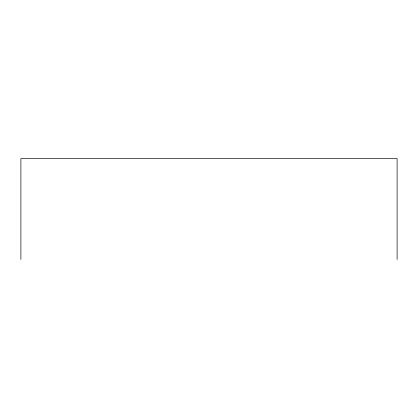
<?xml version="1.0" encoding="UTF-8"?>
<svg xmlns="http://www.w3.org/2000/svg" width="418" height="418" viewBox="0 0 418 418"><rect width="100%" height="100%" fill="white"/><g stroke="black" fill="none" stroke-linecap="round" stroke-linejoin="round"><path stroke-width="0.63" d="M397.1 259.453L397.1 158.547L20.9 158.547L20.9 259.453"/></g></svg>
